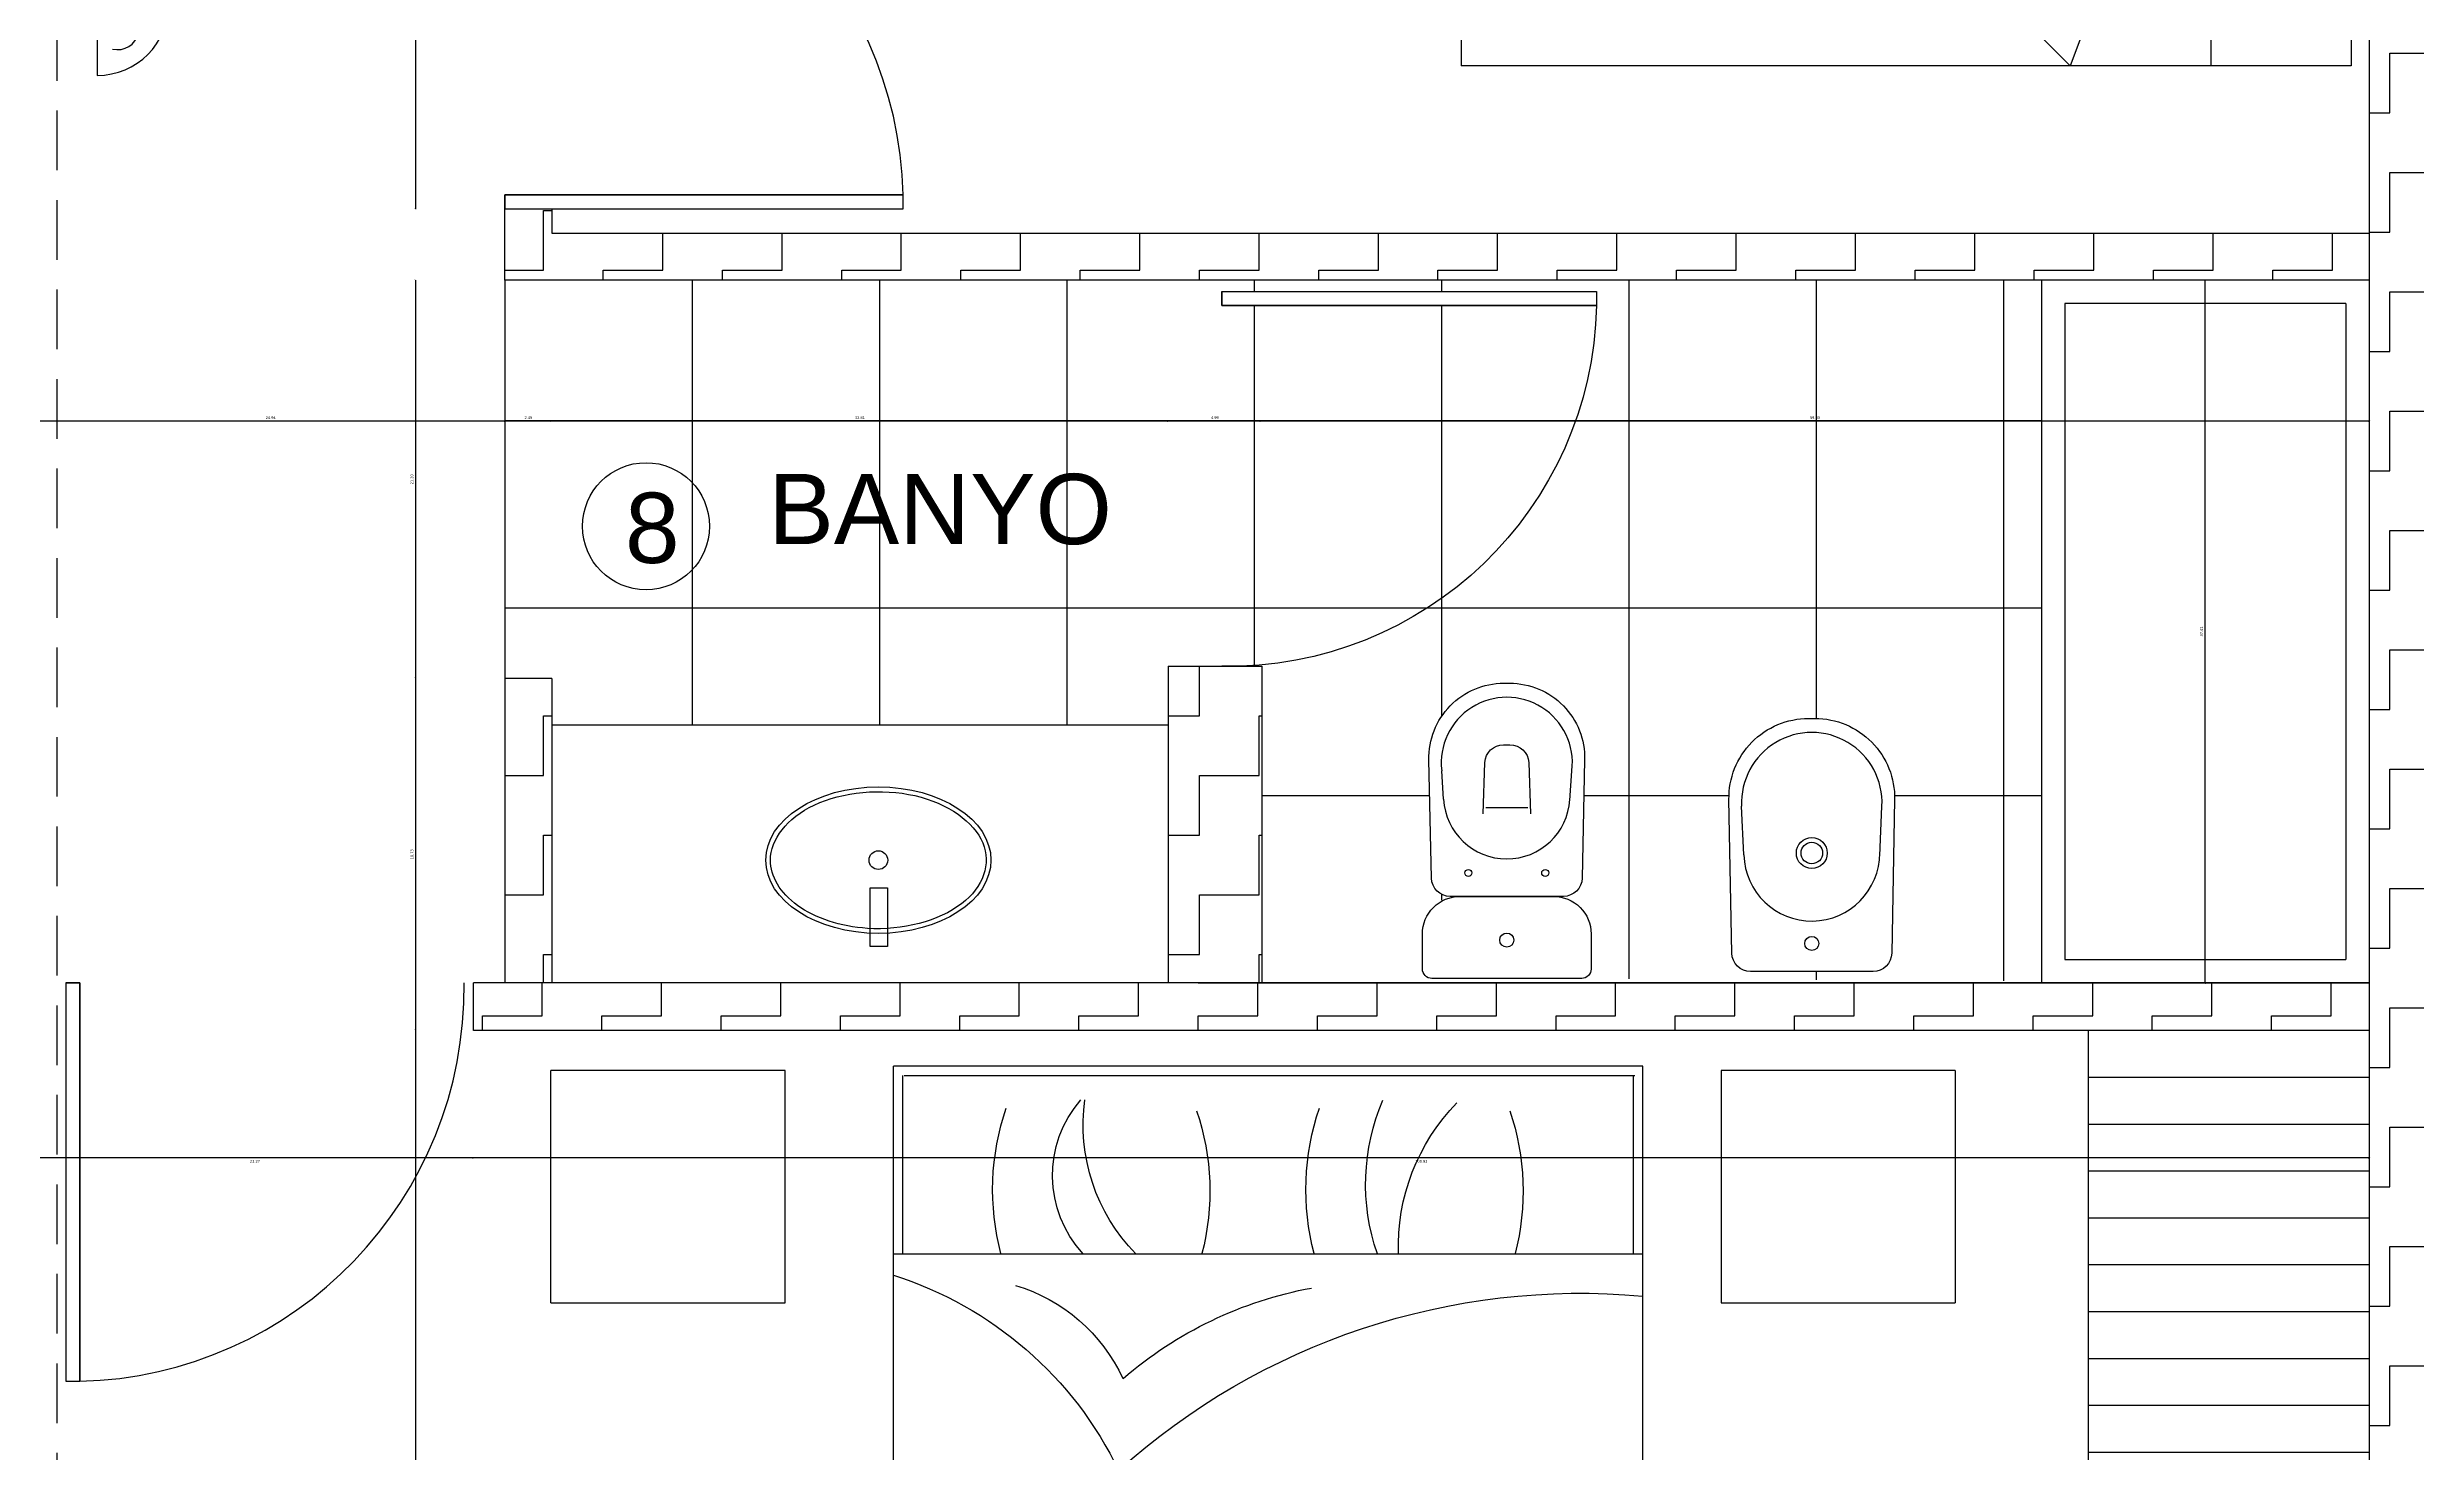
# Model space of a CAD drawing. Header units: millimetres. Extents: x 154 to 5560, y 36 to 724.
# Drawn here: x 5303.1 to 5429.2, y 229.7 to 304.5 of the extents above; entities that cross this region are included whole.
import ezdxf

# ---------------------------------------------------------------- set-up
doc = ezdxf.new("R2010")
doc.units = ezdxf.units.MM
doc.linetypes.add('ACAD_ISO03W100', pattern=[30, 12, -18])
doc.linetypes.add('HIDDEN2', pattern=[4.7625, 3.175, -1.5875])
for name, color, linetype in [('MİMARİ PLAN', 8, 'Continuous'), ('mobiliario', 252, 'Continuous'), ('SEMBOL', 7, 'Continuous'), ('zayıf akım', 2, 'HIDDEN2')]:
    doc.layers.add(name, color=color, linetype=linetype)
doc.styles.get("Standard").update_dxf_attribs({"font": 'arial.ttf'})
doc.styles.add('taho', font='tahoma.ttf')
doc.dimstyles.new('PATO', dxfattribs={"dimtxt": 0.15, "dimasz": 0.1, "dimexe": 0.02, "dimexo": 0, "dimgap": 0.1, "dimtad": 2, "dimzin": 1, "dimdsep": 46, "dimtxsty": 'taho', "dimblk": 'ARCHTICK', "dimcen": 0.1, "dimse1": 1, "dimse2": 1, "dimclrd": 256, "dimclre": 1, "dimclrt": 256, "dimadec": 0, "dimazin": 0, "dimtfac": 1, "dimtix": 1, "dimtmove": 0, "dimatfit": 3, "dimldrblk": 'ARCHTICK', "dimfxl": 1, "dimtolj": 1, "dimtzin": 0, "dimarcsym": 0})

# ---------------------------------------------------------------- blocks, each defined once
blk = doc.blocks.new('cama')
at = {"layer": 'mobiliario'}
for p, q in [((1571.2031, 1201.2835), (1573.0531, 1201.2835)), ((1572.6531, 1199.6835), (1572.6531, 1201.2835)), ((1572.6531, 1201.2635), (1573.0331, 1201.2635)), ((1573.0331, 1199.7065), (1573.0331, 1201.2665)), ((1573.0531, 1201.2835), (1573.0531, 1199.6835)), ((1571.1531, 1199.7335), (1571.1531, 1201.2335)), ((1571.2031, 1199.6835), (1573.0531, 1199.6835)), ((1572.6531, 1199.7035), (1573.0331, 1199.7035))]:
    blk.add_line(p, q, dxfattribs=at)
for centre, radius, start, end in [((1571.2031, 1201.2335), 0.05, 90, 180), ((1571.0939, 1201.1501), 1.4747, 318.037, 5.1883), ((1572.7867, 1200.4946), 0.533, 71.2537, 104.5041), ((1572.6687, 1201.199), 0.4375, 267.9503, 314.412), ((1572.8015, 1201.144), 0.4525, 250.8458, 293.3011), ((1572.7898, 1201.0988), 0.5349, 255.2028, 288.9624), ((1571.7425, 1200.7307), 0.8515, 319.1683, 349.5335), ((1572.7867, 1199.826), 0.533, 71.2537, 104.5041), ((1572.928, 1200.4805), 0.3921, 225.4695, 277.8553), ((1571.8439, 1199.4426), 0.8003, 17.5154, 64.3485), ((1572.2301, 1199.8368), 0.3712, 16.7773, 65.006), ((1572.8199, 1200.2691), 0.246, 227.2809, 311.0054), ((1572.7898, 1200.4302), 0.5349, 255.2028, 288.9624), ((1571.2031, 1199.7335), 0.05, 180, 270)]:
    blk.add_arc(centre, radius, start, end, dxfattribs=at)
blk = doc.blocks.new('MHPLS503')
blk.add_line((-0.3, 0), (-0.3, -0.8))
for points in [[(0, 0), (-1.9, 0), (-1.9, -0.8)], [(0, 0), (0, -0.8), (-1.9, -0.8)], [(-0.3, 0), (-0.6, -0.8), (-0.8, -0.6), (-0.3, 0)]]:
    blk.add_lwpolyline(points)
blk = doc.blocks.new('Bide (Alfa)')
blk.add_lwpolyline([(0.0393, 0.1707), (0.3669, 0.1768, -0.419647), (0.54, 0.0068), (0.54, -0.0068, -0.419647), (0.3669, -0.1768), (0.0393, -0.1707, -0.408801), (0, -0.1307), (0, 0.1307, -0.408801)], format="xyb", close=True)
for points in [[(0.2488, 0.1449), (0.353, 0.1498)], [(0.2471, -0.1449), (0.353, -0.1498)]]:
    blk.add_lwpolyline(points)
for centre, radius in [((0.0598, 0), 0.015), ((0.2527, 0), 0.033), ((0.2527, 0), 0.023)]:
    blk.add_circle(centre, radius)
for centre, radius, start, end in [((0.2527, 0), 0.145, 91.5338, 270), ((0.36, 0), 0.15, 267.3263, 92.6873)]:
    blk.add_arc(centre, radius, start, end)
blk = doc.blocks.new('Inodoro (Alfa)')
blk.add_line((0.3637, -0.045), (0.3637, 0.045))
for points in [[(0.02, 0.18), (0.095, 0.18, -0.414214), (0.175, 0.1), (0.175, -0.1, -0.414214), (0.095, -0.18), (0.02, -0.18, -0.414214), (0, -0.16), (0, 0.16, -0.414214)], [(0.2141, 0.1609), (0.4663, 0.1662, -0.420962), (0.63, 0.0063), (0.63, -0.0063, -0.420962), (0.4663, -0.1662), (0.2141, -0.1609, -0.407497), (0.175, -0.1209), (0.175, 0.1209, -0.407497)]]:
    blk.add_lwpolyline(points, format="xyb", close=True)
for points in [[(0.3825, 0.1348), (0.4433, 0.139)], [(0.3796, -0.1346), (0.4433, -0.139)]]:
    blk.add_lwpolyline(points)
blk.add_lwpolyline([(0.3513, 0.0506), (0.4606, 0.0468, -0.400574), (0.4988, 0.0068), (0.4988, -0.0068, -0.400574), (0.4606, -0.0468), (0.3513, -0.0506)], format="xyb")
for centre, radius in [((0.2251, 0.082), 0.0075), ((0.0819, 0), 0.015), ((0.2251, -0.082), 0.0075)]:
    blk.add_circle(centre, radius)
for centre, radius, start, end in [((0.39, 0), 0.135, 93.171, 266.5168), ((0.46, 0), 0.14, 263.1498, 96.8502)]:
    blk.add_arc(centre, radius, start, end)
blk = doc.blocks.new('_ARCHTICK')
at = {"color": 0, "linetype": 'ByBlock', "const_width": 0.15}
blk.add_lwpolyline([(-0.5, -0.5), (0.5, 0.5)], dxfattribs=at)
blk = doc.blocks.new('*D264')
at = {"layer": 'Defpoints', "color": 0, "transparency": 16777216}
for p in [(5425.7, 378.34), (5425.47, 294.59), (5439.65, 294.59)]:
    blk.add_point(p, dxfattribs=at)
at = {"layer": 'MİMARİ PLAN', "lineweight": -2, "transparency": 16777216}
blk.add_line((5439.65, 378.34), (5439.65, 294.59), dxfattribs=at)
at = {"layer": 'MİMARİ PLAN', "lineweight": -2, "transparency": 16777216, "xscale": 0.1, "yscale": 0.1, "zscale": 0.1}
for p, rotation in [((5439.65, 378.34), 90), ((5439.65, 294.59), 270)]:
    blk.add_blockref('_ARCHTICK', p, dxfattribs=dict(at, rotation=rotation))
at = {"layer": 'MİMARİ PLAN', "transparency": 16777216, "insert": (5439.83, 336.47), "char_height": 0.15, "attachment_point": 5, "rotation": 90, "style": 'taho'}
blk.add_mtext('\\A1;83.76', dxfattribs=at)
blk = doc.blocks.new('*D265')
at = {"layer": 'Defpoints', "color": 0, "transparency": 16777216}
for p in [(5425.7, 292.09), (5425.47, 254.68), (5439.65, 254.68)]:
    blk.add_point(p, dxfattribs=at)
at = {"layer": 'MİMARİ PLAN', "lineweight": -2, "transparency": 16777216}
blk.add_line((5439.65, 292.09), (5439.65, 254.68), dxfattribs=at)
at = {"layer": 'MİMARİ PLAN', "lineweight": -2, "transparency": 16777216, "xscale": 0.1, "yscale": 0.1, "zscale": 0.1}
for p, rotation in [((5439.65, 292.09), 90), ((5439.65, 254.68), 270)]:
    blk.add_blockref('_ARCHTICK', p, dxfattribs=dict(at, rotation=rotation))
at = {"layer": 'MİMARİ PLAN', "transparency": 16777216, "insert": (5439.83, 273.39), "char_height": 0.15, "attachment_point": 5, "rotation": 90, "style": 'taho'}
blk.add_mtext('\\A1;37.41', dxfattribs=at)
blk = doc.blocks.new('*D266')
at = {"layer": 'Defpoints', "color": 0, "transparency": 16777216}
for p in [(5425.7, 252.16), (5425.47, 177.34), (5439.65, 177.34)]:
    blk.add_point(p, dxfattribs=at)
at = {"layer": 'MİMARİ PLAN', "lineweight": -2, "transparency": 16777216}
blk.add_line((5439.65, 252.16), (5439.65, 177.34), dxfattribs=at)
at = {"layer": 'MİMARİ PLAN', "lineweight": -2, "transparency": 16777216, "xscale": 0.1, "yscale": 0.1, "zscale": 0.1}
for p, rotation in [((5439.65, 252.16), 90), ((5439.65, 177.34), 270)]:
    blk.add_blockref('_ARCHTICK', p, dxfattribs=dict(at, rotation=rotation))
at = {"layer": 'MİMARİ PLAN', "transparency": 16777216, "insert": (5439.83, 214.75), "char_height": 0.15, "attachment_point": 5, "rotation": 90, "style": 'taho'}
blk.add_mtext('\\A1;74.82', dxfattribs=at)
blk = doc.blocks.new('*D270')
at = {"layer": 'Defpoints', "color": 0, "transparency": 16777216}
for p in [(5302.52, 284.59), (5327.46, 279.75), (5302.52, 278.46)]:
    blk.add_point(p, dxfattribs=at)
at = {"layer": 'MİMARİ PLAN', "lineweight": -2, "transparency": 16777216}
blk.add_line((5327.46, 284.59), (5302.52, 284.59), dxfattribs=at)
at = {"layer": 'MİMARİ PLAN', "lineweight": -2, "transparency": 16777216, "xscale": 0.1, "yscale": 0.1, "zscale": 0.1, "rotation": 180}
blk.add_blockref('_ARCHTICK', (5302.52, 284.59), dxfattribs=at)
at = {"layer": 'MİMARİ PLAN', "lineweight": -2, "transparency": 16777216, "xscale": 0.1, "yscale": 0.1, "zscale": 0.1}
blk.add_blockref('_ARCHTICK', (5327.46, 284.59), dxfattribs=at)
at = {"layer": 'MİMARİ PLAN', "transparency": 16777216, "insert": (5314.99, 284.77), "char_height": 0.15, "attachment_point": 5, "style": 'taho'}
blk.add_mtext('\\A1;24.94', dxfattribs=at)
blk = doc.blocks.new('*D272')
at = {"layer": 'Defpoints', "color": 0, "transparency": 16777216}
for p in [(5329.95, 284.59), (5362.77, 271.54), (5329.95, 270.89)]:
    blk.add_point(p, dxfattribs=at)
at = {"layer": 'MİMARİ PLAN', "lineweight": -2, "transparency": 16777216}
blk.add_line((5362.77, 284.59), (5329.95, 284.59), dxfattribs=at)
at = {"layer": 'MİMARİ PLAN', "lineweight": -2, "transparency": 16777216, "xscale": 0.1, "yscale": 0.1, "zscale": 0.1, "rotation": 180}
blk.add_blockref('_ARCHTICK', (5329.95, 284.59), dxfattribs=at)
at = {"layer": 'MİMARİ PLAN', "lineweight": -2, "transparency": 16777216, "xscale": 0.1, "yscale": 0.1, "zscale": 0.1}
blk.add_blockref('_ARCHTICK', (5362.77, 284.59), dxfattribs=at)
at = {"layer": 'MİMARİ PLAN', "transparency": 16777216, "insert": (5346.36, 284.77), "char_height": 0.15, "attachment_point": 5, "style": 'taho'}
blk.add_mtext('\\A1;32.81', dxfattribs=at)
blk = doc.blocks.new('*D277')
at = {"layer": 'Defpoints', "color": 0, "transparency": 16777216}
for p in [(5439.65, 294.59), (5425.47, 292.09), (5439.65, 292.09)]:
    blk.add_point(p, dxfattribs=at)
at = {"layer": 'MİMARİ PLAN', "lineweight": -2, "transparency": 16777216}
blk.add_line((5439.65, 294.59), (5439.65, 292.09), dxfattribs=at)
at = {"layer": 'MİMARİ PLAN', "lineweight": -2, "transparency": 16777216, "xscale": 0.1, "yscale": 0.1, "zscale": 0.1}
for p, rotation in [((5439.65, 294.59), 90), ((5439.65, 292.09), 270)]:
    blk.add_blockref('_ARCHTICK', p, dxfattribs=dict(at, rotation=rotation))
at = {"layer": 'MİMARİ PLAN', "transparency": 16777216, "insert": (5439.83, 293.34), "char_height": 0.15, "attachment_point": 5, "rotation": 90, "style": 'taho'}
blk.add_mtext('\\A1;2.49', dxfattribs=at)
blk = doc.blocks.new('*D278')
at = {"layer": 'Defpoints', "color": 0, "transparency": 16777216}
for p in [(5439.65, 254.66), (5425.47, 252.16), (5439.65, 252.16)]:
    blk.add_point(p, dxfattribs=at)
at = {"layer": 'MİMARİ PLAN', "lineweight": -2, "transparency": 16777216}
blk.add_line((5439.65, 254.66), (5439.65, 252.16), dxfattribs=at)
at = {"layer": 'MİMARİ PLAN', "lineweight": -2, "transparency": 16777216, "xscale": 0.1, "yscale": 0.1, "zscale": 0.1}
for p, rotation in [((5439.65, 254.66), 90), ((5439.65, 252.16), 270)]:
    blk.add_blockref('_ARCHTICK', p, dxfattribs=dict(at, rotation=rotation))
at = {"layer": 'MİMARİ PLAN', "transparency": 16777216, "insert": (5439.83, 253.41), "char_height": 0.15, "attachment_point": 5, "rotation": 90, "style": 'taho'}
blk.add_mtext('\\A1;2.49', dxfattribs=at)
blk = doc.blocks.new('*D314')
at = {"layer": 'Defpoints', "color": 0, "transparency": 16777216}
for p in [(5433.9, 252.16), (5322.69, 177.34), (5433.9, 177.34)]:
    blk.add_point(p, dxfattribs=at)
at = {"layer": 'MİMARİ PLAN', "lineweight": -2, "transparency": 16777216}
blk.add_line((5322.69, 252.16), (5322.69, 177.34), dxfattribs=at)
at = {"layer": 'MİMARİ PLAN', "lineweight": -2, "transparency": 16777216, "xscale": 0.1, "yscale": 0.1, "zscale": 0.1}
for p, rotation in [((5322.69, 252.16), 90), ((5322.69, 177.34), 270)]:
    blk.add_blockref('_ARCHTICK', p, dxfattribs=dict(at, rotation=rotation))
at = {"layer": 'MİMARİ PLAN', "transparency": 16777216, "insert": (5322.51, 214.75), "char_height": 0.15, "attachment_point": 5, "rotation": 90, "style": 'taho'}
blk.add_mtext('\\A1;74.82', dxfattribs=at)
blk = doc.blocks.new('*D315')
at = {"layer": 'Defpoints', "color": 0, "transparency": 16777216}
for p in [(5340.22, 270.89), (5322.69, 252.16), (5433.9, 252.16)]:
    blk.add_point(p, dxfattribs=at)
at = {"layer": 'MİMARİ PLAN', "lineweight": -2, "transparency": 16777216}
blk.add_line((5322.69, 270.89), (5322.69, 252.16), dxfattribs=at)
at = {"layer": 'MİMARİ PLAN', "lineweight": -2, "transparency": 16777216, "xscale": 0.1, "yscale": 0.1, "zscale": 0.1}
for p, rotation in [((5322.69, 270.89), 90), ((5322.69, 252.16), 270)]:
    blk.add_blockref('_ARCHTICK', p, dxfattribs=dict(at, rotation=rotation))
at = {"layer": 'MİMARİ PLAN', "transparency": 16777216, "insert": (5322.51, 261.53), "char_height": 0.15, "attachment_point": 5, "rotation": 90, "style": 'taho'}
blk.add_mtext('\\A1;18.73', dxfattribs=at)
blk = doc.blocks.new('*D316')
at = {"layer": 'Defpoints', "color": 0, "transparency": 16777216}
for p in [(5340.22, 292.09), (5322.69, 270.89), (5342.71, 270.89)]:
    blk.add_point(p, dxfattribs=at)
at = {"layer": 'MİMARİ PLAN', "lineweight": -2, "transparency": 16777216}
blk.add_line((5322.69, 292.09), (5322.69, 270.89), dxfattribs=at)
at = {"layer": 'MİMARİ PLAN', "lineweight": -2, "transparency": 16777216, "xscale": 0.1, "yscale": 0.1, "zscale": 0.1}
for p, rotation in [((5322.69, 292.09), 90), ((5322.69, 270.89), 270)]:
    blk.add_blockref('_ARCHTICK', p, dxfattribs=dict(at, rotation=rotation))
at = {"layer": 'MİMARİ PLAN', "transparency": 16777216, "insert": (5322.51, 281.49), "char_height": 0.15, "attachment_point": 5, "rotation": 90, "style": 'taho'}
blk.add_mtext('\\A1;21.20', dxfattribs=at)
blk = doc.blocks.new('*D318')
at = {"layer": 'Defpoints', "color": 0, "transparency": 16777216}
for p in [(5327.46, 317.08), (5322.69, 295.88), (5327.46, 295.88)]:
    blk.add_point(p, dxfattribs=at)
at = {"layer": 'MİMARİ PLAN', "lineweight": -2, "transparency": 16777216}
blk.add_line((5322.69, 317.08), (5322.69, 295.88), dxfattribs=at)
at = {"layer": 'MİMARİ PLAN', "lineweight": -2, "transparency": 16777216, "xscale": 0.1, "yscale": 0.1, "zscale": 0.1}
for p, rotation in [((5322.69, 317.08), 90), ((5322.69, 295.88), 270)]:
    blk.add_blockref('_ARCHTICK', p, dxfattribs=dict(at, rotation=rotation))
at = {"layer": 'MİMARİ PLAN', "transparency": 16777216, "insert": (5322.51, 306.48), "char_height": 0.15, "attachment_point": 5, "rotation": 90, "style": 'taho'}
blk.add_mtext('\\A1;21.20', dxfattribs=at)
blk = doc.blocks.new('*D319')
at = {"layer": 'Defpoints', "color": 0, "transparency": 16777216}
for p in [(5435.5, 292.09), (5417.97, 254.68), (5437.99, 254.68)]:
    blk.add_point(p, dxfattribs=at)
at = {"layer": 'MİMARİ PLAN', "lineweight": -2, "transparency": 16777216}
blk.add_line((5417.97, 292.09), (5417.97, 254.68), dxfattribs=at)
at = {"layer": 'MİMARİ PLAN', "lineweight": -2, "transparency": 16777216, "xscale": 0.1, "yscale": 0.1, "zscale": 0.1}
for p, rotation in [((5417.97, 292.09), 90), ((5417.97, 254.68), 270)]:
    blk.add_blockref('_ARCHTICK', p, dxfattribs=dict(at, rotation=rotation))
at = {"layer": 'MİMARİ PLAN', "transparency": 16777216, "insert": (5417.79, 273.39), "char_height": 0.15, "attachment_point": 5, "rotation": 90, "style": 'taho'}
blk.add_mtext('\\A1;37.41', dxfattribs=at)
blk = doc.blocks.new('*D320')
at = {"layer": 'Defpoints', "color": 0, "transparency": 16777216}
for p in [(5367.69, 284.59), (5367.69, 271.61), (5426.72, 271.54)]:
    blk.add_point(p, dxfattribs=at)
at = {"layer": 'MİMARİ PLAN', "lineweight": -2, "transparency": 16777216}
blk.add_line((5426.72, 284.59), (5367.69, 284.59), dxfattribs=at)
at = {"layer": 'MİMARİ PLAN', "lineweight": -2, "transparency": 16777216, "xscale": 0.1, "yscale": 0.1, "zscale": 0.1, "rotation": 180}
blk.add_blockref('_ARCHTICK', (5367.69, 284.59), dxfattribs=at)
at = {"layer": 'MİMARİ PLAN', "lineweight": -2, "transparency": 16777216, "xscale": 0.1, "yscale": 0.1, "zscale": 0.1}
blk.add_blockref('_ARCHTICK', (5426.72, 284.59), dxfattribs=at)
at = {"layer": 'MİMARİ PLAN', "transparency": 16777216, "insert": (5397.21, 284.77), "char_height": 0.15, "attachment_point": 5, "style": 'taho'}
blk.add_mtext('\\A1;59.03', dxfattribs=at)
blk = doc.blocks.new('*D321')
at = {"layer": 'Defpoints', "color": 0, "transparency": 16777216}
for p in [(5362.77, 284.59), (5367.75, 271.54), (5362.77, 270.89)]:
    blk.add_point(p, dxfattribs=at)
at = {"layer": 'MİMARİ PLAN', "lineweight": -2, "transparency": 16777216}
blk.add_line((5367.75, 284.59), (5362.77, 284.59), dxfattribs=at)
at = {"layer": 'MİMARİ PLAN', "lineweight": -2, "transparency": 16777216, "xscale": 0.1, "yscale": 0.1, "zscale": 0.1, "rotation": 180}
blk.add_blockref('_ARCHTICK', (5362.77, 284.59), dxfattribs=at)
at = {"layer": 'MİMARİ PLAN', "lineweight": -2, "transparency": 16777216, "xscale": 0.1, "yscale": 0.1, "zscale": 0.1}
blk.add_blockref('_ARCHTICK', (5367.75, 284.59), dxfattribs=at)
at = {"layer": 'MİMARİ PLAN', "transparency": 16777216, "insert": (5365.26, 284.77), "char_height": 0.15, "attachment_point": 5, "style": 'taho'}
blk.add_mtext('\\A1;4.99', dxfattribs=at)
blk = doc.blocks.new('*D322')
at = {"layer": 'Defpoints', "color": 0, "transparency": 16777216}
for p in [(5327.46, 284.59), (5327.46, 270.89), (5329.95, 270.89)]:
    blk.add_point(p, dxfattribs=at)
at = {"layer": 'MİMARİ PLAN', "lineweight": -2, "transparency": 16777216}
blk.add_line((5329.95, 284.59), (5327.46, 284.59), dxfattribs=at)
at = {"layer": 'MİMARİ PLAN', "lineweight": -2, "transparency": 16777216, "xscale": 0.1, "yscale": 0.1, "zscale": 0.1, "rotation": 180}
blk.add_blockref('_ARCHTICK', (5327.46, 284.59), dxfattribs=at)
at = {"layer": 'MİMARİ PLAN', "lineweight": -2, "transparency": 16777216, "xscale": 0.1, "yscale": 0.1, "zscale": 0.1}
blk.add_blockref('_ARCHTICK', (5329.95, 284.59), dxfattribs=at)
at = {"layer": 'MİMARİ PLAN', "transparency": 16777216, "insert": (5328.71, 284.77), "char_height": 0.15, "attachment_point": 5, "style": 'taho'}
blk.add_mtext('\\A1;2.49', dxfattribs=at)
blk = doc.blocks.new('*D323')
at = {"layer": 'Defpoints', "color": 0, "transparency": 16777216}
for p in [(5426.72, 254.16), (5325.79, 252.16), (5325.79, 245.37)]:
    blk.add_point(p, dxfattribs=at)
at = {"layer": 'MİMARİ PLAN', "lineweight": -2, "transparency": 16777216}
blk.add_line((5426.72, 245.37), (5325.79, 245.37), dxfattribs=at)
at = {"layer": 'MİMARİ PLAN', "lineweight": -2, "transparency": 16777216, "xscale": 0.1, "yscale": 0.1, "zscale": 0.1, "rotation": 180}
blk.add_blockref('_ARCHTICK', (5325.79, 245.37), dxfattribs=at)
at = {"layer": 'MİMARİ PLAN', "lineweight": -2, "transparency": 16777216, "xscale": 0.1, "yscale": 0.1, "zscale": 0.1}
blk.add_blockref('_ARCHTICK', (5426.72, 245.37), dxfattribs=at)
at = {"layer": 'MİMARİ PLAN', "transparency": 16777216, "insert": (5376.25, 245.19), "char_height": 0.15, "attachment_point": 5, "style": 'taho'}
blk.add_mtext('\\A1;100.93', dxfattribs=at)
blk = doc.blocks.new('*D324')
at = {"layer": 'Defpoints', "color": 0, "transparency": 16777216}
for p in [(5302.52, 262.81), (5325.79, 254.68), (5302.52, 245.37)]:
    blk.add_point(p, dxfattribs=at)
at = {"layer": 'MİMARİ PLAN', "lineweight": -2, "transparency": 16777216}
blk.add_line((5325.79, 245.37), (5302.52, 245.37), dxfattribs=at)
at = {"layer": 'MİMARİ PLAN', "lineweight": -2, "transparency": 16777216, "xscale": 0.1, "yscale": 0.1, "zscale": 0.1, "rotation": 180}
blk.add_blockref('_ARCHTICK', (5302.52, 245.37), dxfattribs=at)
at = {"layer": 'MİMARİ PLAN', "lineweight": -2, "transparency": 16777216, "xscale": 0.1, "yscale": 0.1, "zscale": 0.1}
blk.add_blockref('_ARCHTICK', (5325.79, 245.37), dxfattribs=at)
at = {"layer": 'MİMARİ PLAN', "transparency": 16777216, "insert": (5314.15, 245.19), "char_height": 0.15, "attachment_point": 5, "style": 'taho'}
blk.add_mtext('\\A1;23.27', dxfattribs=at)
blk = doc.blocks.new('*D326')
at = {"layer": 'Defpoints', "color": 0, "transparency": 16777216}
for p in [(5305.09, 304.35), (5182.37, 172.35), (5305.09, 172.35)]:
    blk.add_point(p, dxfattribs=at)
at = {"layer": 'MİMARİ PLAN', "lineweight": -2, "transparency": 16777216}
blk.add_line((5182.37, 304.35), (5182.37, 172.35), dxfattribs=at)
at = {"layer": 'MİMARİ PLAN', "lineweight": -2, "transparency": 16777216, "xscale": 0.1, "yscale": 0.1, "zscale": 0.1}
for p, rotation in [((5182.37, 304.35), 90), ((5182.37, 172.35), 270)]:
    blk.add_blockref('_ARCHTICK', p, dxfattribs=dict(at, rotation=rotation))
at = {"layer": 'MİMARİ PLAN', "transparency": 16777216, "insert": (5182.19, 238.35), "char_height": 0.15, "attachment_point": 5, "rotation": 90, "style": 'taho'}
blk.add_mtext('\\A1;132.00', dxfattribs=at)
blk = doc.blocks.new('ZİL')
at = {"layer": 'SEMBOL'}
blk.add_line((-1.94, 8.55), (-1.94, -16.45), dxfattribs=at)
for centre, radius, start, end in [((-1.94, -3.95), 12.5, 270, 90), ((3.62, -0.97), 3.75, 74.5857, 255.5327), ((1.64, -8.2), 3.75, 256.3371, 76.1225)]:
    blk.add_arc(centre, radius, start, end, dxfattribs=at)

msp = doc.modelspace()

# ---------------------------------------------------------------- hatches: boundary and pattern name
at = {"layer": 'MİMARİ PLAN'}
h = msp.add_hatch(dxfattribs=at)
h.set_pattern_fill('ZIGZAG', color=256, style=0)
h.set_pattern_definition([(0, (4691.2112, 628.0107), (3.175, 3.175), [3.175, -3.175]), (90, (4694.3862, 628.0107), (-3.175, 3.175), [3.175, -3.175])])
h.paths.add_polyline_path([(5431.71, 383.332), (5403.524, 383.332), (5403.524, 378.344), (5426.722, 378.344), (5426.722, 177.34), (5408.292, 177.34), (5408.292, 172.352), (5431.71, 172.352)])
h = msp.add_hatch(dxfattribs=at)
h.set_pattern_fill('ZIGZAG', color=256, style=0)
h.set_pattern_definition([(0, (4688.1613, 600.6016), (3.175, 3.175), [3.175, -3.175]), (90, (4691.3363, 600.6016), (-3.175, 3.175), [3.175, -3.175])])
h.paths.add_polyline_path([(5426.722, 294.587), (5329.953, 294.587), (5329.953, 295.883), (5327.459, 295.883), (5327.459, 292.093), (5426.722, 292.093)])
h = msp.add_hatch(dxfattribs=at)
h.set_pattern_fill('_USER,_O', color=256, scale=9.976104, double=1, pattern_type=0)
h.set_pattern_definition([(0, (5327.459, 254.683), (0, 9.9761), []), (90, (5327.459, 254.683), (-9.9761, 6e-16), [])])
h.paths.add_polyline_path([(5385.574, 290.742), (5383.579, 290.742), (5365.622, 290.742), (5365.622, 291.49), (5385.574, 291.49), (5385.574, 290.742, -0.3822398), (5367.754, 271.615), (5367.754, 254.683), (5376.812, 254.926, -0.4142136), (5376.313, 255.425), (5376.313, 257.296, -0.3699994), (5377.958, 259.306, -0.4587183), (5376.79, 260.266), (5376.656, 266.557, -0.4209617), (5380.646, 270.639), (5380.959, 270.639, -0.4198898), (5384.949, 266.571), (5384.815, 260.269, -0.4085601), (5383.818, 259.291), (5383.296, 259.291, -0.4142136), (5385.292, 257.296), (5385.292, 255.425, -0.4142136), (5384.793, 254.926), (5409.264, 254.784), (5409.264, 292.093), (5327.459, 292.093), (5327.459, 270.894), (5329.953, 270.894), (5329.953, 268.4), (5362.766, 268.4), (5362.766, 271.538), (5366.342, 271.538, 0.4030653)])
h.paths.add_polyline_path([(5396.87, 268.763), (5397.211, 268.763, -0.4196473), (5401.45, 264.445), (5401.299, 256.275, -0.4088006), (5400.301, 255.295), (5393.78, 255.295, -0.4088006), (5392.783, 256.275), (5392.631, 264.445, -0.4196473)], flags=16)
h.paths.add_polyline_path([(5400.778, 264.099), (5400.654, 261.457, -0.9482786), (5393.432, 261.356), (5393.304, 264.099, -1.047913)], flags=0)
h.paths.add_polyline_path([(5397.864, 261.599, -1), (5396.218, 261.599, -1)], flags=0)
h.paths.add_polyline_path([(5397.614, 261.599, -1), (5396.467, 261.599, -1)], flags=0)
h.paths.add_polyline_path([(5397.415, 256.787, -1), (5396.666, 256.787, -1)], flags=0)
h = msp.add_hatch(dxfattribs=at)
h.set_pattern_fill('ZIGZAG', color=256, style=0)
h.set_pattern_definition([(0, (4688.1613, 599.1016), (3.175, 3.175), [3.175, -3.175]), (90, (4691.3363, 599.1016), (-3.175, 3.175), [3.175, -3.175])])
h.paths.add_polyline_path([(5367.754, 271.538), (5366.342, 271.538, -0.0091948), (5365.622, 271.538), (5362.766, 271.538), (5362.766, 254.683), (5367.754, 254.683)])
h.paths.add_polyline_path([(5329.953, 270.894), (5327.459, 270.894), (5327.459, 254.683), (5329.953, 254.683)])
h = msp.add_hatch(dxfattribs=at)
h.set_pattern_fill('ZIGZAG', color=256, style=0)
h.set_pattern_definition([(0, (4688.0943, 599.0005), (3.175, 3.175), [3.175, -3.175]), (90, (4691.2693, 599.0005), (-3.175, 3.175), [3.175, -3.175])])
h.paths.add_polyline_path([(5426.722, 254.683), (5364.371, 254.683), (5325.788, 254.683), (5325.788, 252.161), (5426.722, 252.161)])
h = msp.add_hatch(dxfattribs=at)
h.set_pattern_fill('_USER', color=256, scale=2.494026, pattern_type=0)
h.set_pattern_definition([(0, (5411.7576, 177.3403), (0, 2.49403), [])])
h.paths.add_polyline_path([(5426.722, 252.161), (5411.758, 252.161), (5411.758, 177.34), (5426.722, 177.34)])

# ---------------------------------------------------------------- linework, layer by layer
for p, q in [((5426.722, 378.344), (5426.722, 177.34)), ((5327.459, 292.093), (5327.459, 270.894)), ((5409.264, 292.093), (5409.264, 254.683)), ((5426.722, 292.093), (5409.264, 292.093)), ((5410.511, 290.846), (5410.511, 255.93)), ((5425.475, 290.846), (5410.511, 290.846)), ((5425.475, 290.846), (5425.475, 255.93)), ((5362.766, 271.538), (5367.754, 271.538)), ((5362.766, 271.538), (5362.766, 254.683)), ((5367.754, 271.538), (5367.754, 254.683)), ((5327.459, 270.894), (5327.459, 254.683)), ((5329.953, 270.894), (5327.459, 270.894)), ((5329.953, 270.894), (5329.953, 254.683)), ((5362.766, 268.4), (5329.953, 268.4)), ((5410.511, 255.93), (5425.475, 255.93)), ((5325.788, 252.161), (5325.788, 254.683)), ((5364.371, 254.683), (5426.722, 254.683)), ((5426.722, 252.161), (5325.788, 252.161)), ((5411.758, 252.161), (5411.758, 177.34)), ((5342.374, 250.016), (5329.904, 250.016, 7.435)), ((5329.904, 237.656, 7.435), (5329.904, 250.016, 7.435)), ((5342.374, 237.656), (5342.374, 250.016)), ((5392.21, 250.016), (5392.21, 237.656)), ((5404.68, 250.016, -7.435), (5392.21, 250.016)), ((5404.68, 250.016), (5404.68, 237.656)), ((5329.904, 237.656, 7.435), (5342.374, 237.656)), ((5392.21, 237.656), (5404.68, 237.656, -7.435))]:
    msp.add_line(p, q, dxfattribs=at)
at = {"layer": 'MİMARİ PLAN', "ltscale": 0.2}
msp.add_line((5426.722, 254.683), (5325.788, 254.683), dxfattribs=at)
at = {"layer": 'MİMARİ PLAN'}
for points in [[(5327.459, 295.883), (5348.659, 295.883), (5348.659, 296.631), (5327.459, 296.631), (5327.459, 296.631), (5327.459, 295.883), (5327.459, 296.631), (5348.659, 296.631, 0.4110686), (5327.459, 317.082, 0.9647059)], [(5365.622, 291.49), (5385.574, 291.49), (5385.574, 290.742), (5383.579, 290.742), (5365.622, 290.742), (5365.622, 291.49), (5365.622, 290.742), (5385.574, 290.742, -0.4137937), (5365.622, 271.538, -1.2315284)], [(5304.084, 254.683), (5304.084, 233.483), (5304.832, 233.483), (5304.832, 254.683), (5304.832, 254.683), (5304.084, 254.683), (5304.832, 254.683), (5304.832, 233.483, 0.4110686), (5325.283, 254.683, 0.9647059)]]:
    msp.add_lwpolyline(points, format="xyb", dxfattribs=at)
at = {"layer": 'MİMARİ PLAN', "ltscale": 0.2}
for points in [[(5426.722, 292.093), (5327.459, 292.093), (5327.459, 296.631)], [(5329.953, 295.883), (5329.953, 294.587), (5426.722, 294.587)]]:
    msp.add_lwpolyline(points, dxfattribs=at)
at = {"layer": 'MİMARİ PLAN'}
msp.add_lwpolyline([(5346.905, 256.623), (5346.905, 259.746), (5347.823, 259.746), (5347.823, 256.623)], close=True, dxfattribs=at)
for centre, radius in [((5334.971, 278.992), 3.382), ((5347.343, 261.22), 0.498)]:
    msp.add_circle(centre, radius, dxfattribs=at)
msp.add_ellipse((5347.343, 261.22), major_axis=(-5.994, 0), ratio=0.650592, dxfattribs=at)
msp.add_open_spline([(5341.598, 261.22), (5341.598, 260.359), (5342.105, 259.482), (5343.98, 258.133), (5345.336, 257.682), (5348.628, 257.466), (5350.572, 257.983), (5352.949, 259.804), (5353.36, 261.03), (5352.441, 263.249), (5351.056, 264.246), (5347.521, 265.061), (5345.439, 264.863), (5342.463, 263.46), (5341.598, 262.327), (5341.598, 261.22)], degree=3, knots=[0, 0, 0, 0, 0.735097, 0.735097, 1.4701939, 1.4701939, 2.4374772, 2.4374772, 3.4047604, 3.4047604, 4.3720437, 4.3720437, 5.3393269, 5.3393269, 6.2831853, 6.2831853, 6.2831853, 6.2831853], dxfattribs=at)
at = {"layer": 'zayıf akım'}
msp.add_line((5303.624, 178.874), (5303.624, 306.859), dxfattribs=at)

# ---------------------------------------------------------------- block references
at = {"layer": 'MİMARİ PLAN', "xscale": 24.94025966167328, "yscale": 24.94025966167328, "zscale": 24.94025966167328}
msp.add_blockref('MHPLS503', (5425.767, 323.455), dxfattribs=at)
at = {"layer": 'MİMARİ PLAN', "yscale": 24.94025966167328, "zscale": 24.94025966167328}
for name, p, xscale, rotation in [('Inodoro (Alfa)', (5380.802, 254.926), 24.94025966167328, 89.99999999932787), ('Bide (Alfa)', (5397.041, 255.295), 24.94025966167328, 89.99999999932787), ('cama', (-24572.272, -38982.101), -24.94025966167328, 270)]:
    msp.add_blockref(name, p, dxfattribs=dict(at, xscale=xscale, rotation=rotation))
at = {"layer": 'SEMBOL', "linetype": 'ACAD_ISO03W100', "ltscale": 10, "xscale": 0.3049206353561793, "yscale": 0.3049206353561793, "zscale": 0.3049206353561793}
msp.add_blockref('ZİL', (5306.34, 308.001), dxfattribs=at)

# ---------------------------------------------------------------- texts
at = {"layer": 'MİMARİ PLAN', "char_height": 3.741, "attachment_point": 1}
for s, width, insert in [('BANYO', 29.10914, (5341.484, 281.779)), ('8', 3.74104, (5333.851, 280.778))]:
    msp.add_mtext_dynamic_manual_height_columns(s, width=width, gutter_width=311.753, heights=[0], dxfattribs=dict(at, insert=insert))

# ---------------------------------------------------------------- dimensions: what is measured, and where the dimension line sits
at = {"layer": 'MİMARİ PLAN'}
for base, p1, p2, picture, middle in [((5439.651, 294.587), (5425.699, 378.344), (5425.469, 294.587), '*D264', (5439.829, 336.466)), ((5322.686, 295.883), (5327.459, 317.082), (5327.459, 295.883), '*D318', (5322.507, 306.482)), ((5182.373, 172.352), (5305.088, 304.35), (5305.088, 172.352), '*D326', (5182.195, 238.351)), ((5439.651, 292.093), (5439.651, 294.587), (5425.469, 292.093), '*D277', (5439.829, 293.34)), ((5322.686, 270.894), (5340.217, 292.093), (5342.711, 270.894), '*D316', (5322.507, 281.493)), ((5417.969, 254.683), (5435.5, 292.093), (5437.994, 254.683), '*D319', (5417.791, 273.388)), ((5439.651, 254.683), (5425.699, 292.093), (5425.469, 254.683), '*D265', (5439.829, 273.388)), ((5322.686, 252.161), (5340.217, 270.894), (5433.902, 252.161), '*D315', (5322.507, 261.527)), ((5439.651, 252.161), (5439.651, 254.655), (5425.469, 252.161), '*D278', (5439.829, 253.408)), ((5322.686, 177.34), (5433.902, 252.161), (5433.902, 177.34), '*D314', (5322.507, 214.751)), ((5439.651, 177.34), (5425.699, 252.161), (5425.469, 177.34), '*D266', (5439.829, 214.751))]:
    dim = msp.add_linear_dim(base=base, p1=p1, p2=p2, angle=90, dimstyle='PATO', dxfattribs=at)
    dim.commit()
    dim.dimension.update_dxf_attribs({"geometry": picture, "text_midpoint": middle})
for base, p1, p2, picture, middle in [((5302.519, 284.595), (5327.459, 279.75), (5302.519, 278.456), '*D270', (5314.989, 284.773)), ((5327.459, 284.595), (5329.953, 270.894), (5327.459, 270.894), '*D322', (5328.706, 284.773)), ((5329.953, 284.595), (5362.766, 271.538), (5329.953, 270.894), '*D272', (5346.36, 284.773)), ((5362.766, 284.595), (5367.754, 271.538), (5362.766, 270.894), '*D321', (5365.26, 284.773)), ((5367.692, 284.595), (5426.722, 271.538), (5367.692, 271.609), '*D320', (5397.207, 284.773)), ((5302.519, 245.371), (5325.788, 254.683), (5302.519, 262.806), '*D324', (5314.154, 245.193)), ((5325.788, 245.371), (5426.722, 254.16), (5325.788, 252.161), '*D323', (5376.255, 245.193))]:
    dim = msp.add_linear_dim(base=base, p1=p1, p2=p2, dimstyle='PATO', dxfattribs=at)
    dim.commit()
    dim.dimension.update_dxf_attribs({"geometry": picture, "text_midpoint": middle})

doc.saveas('drawing.dxf')
